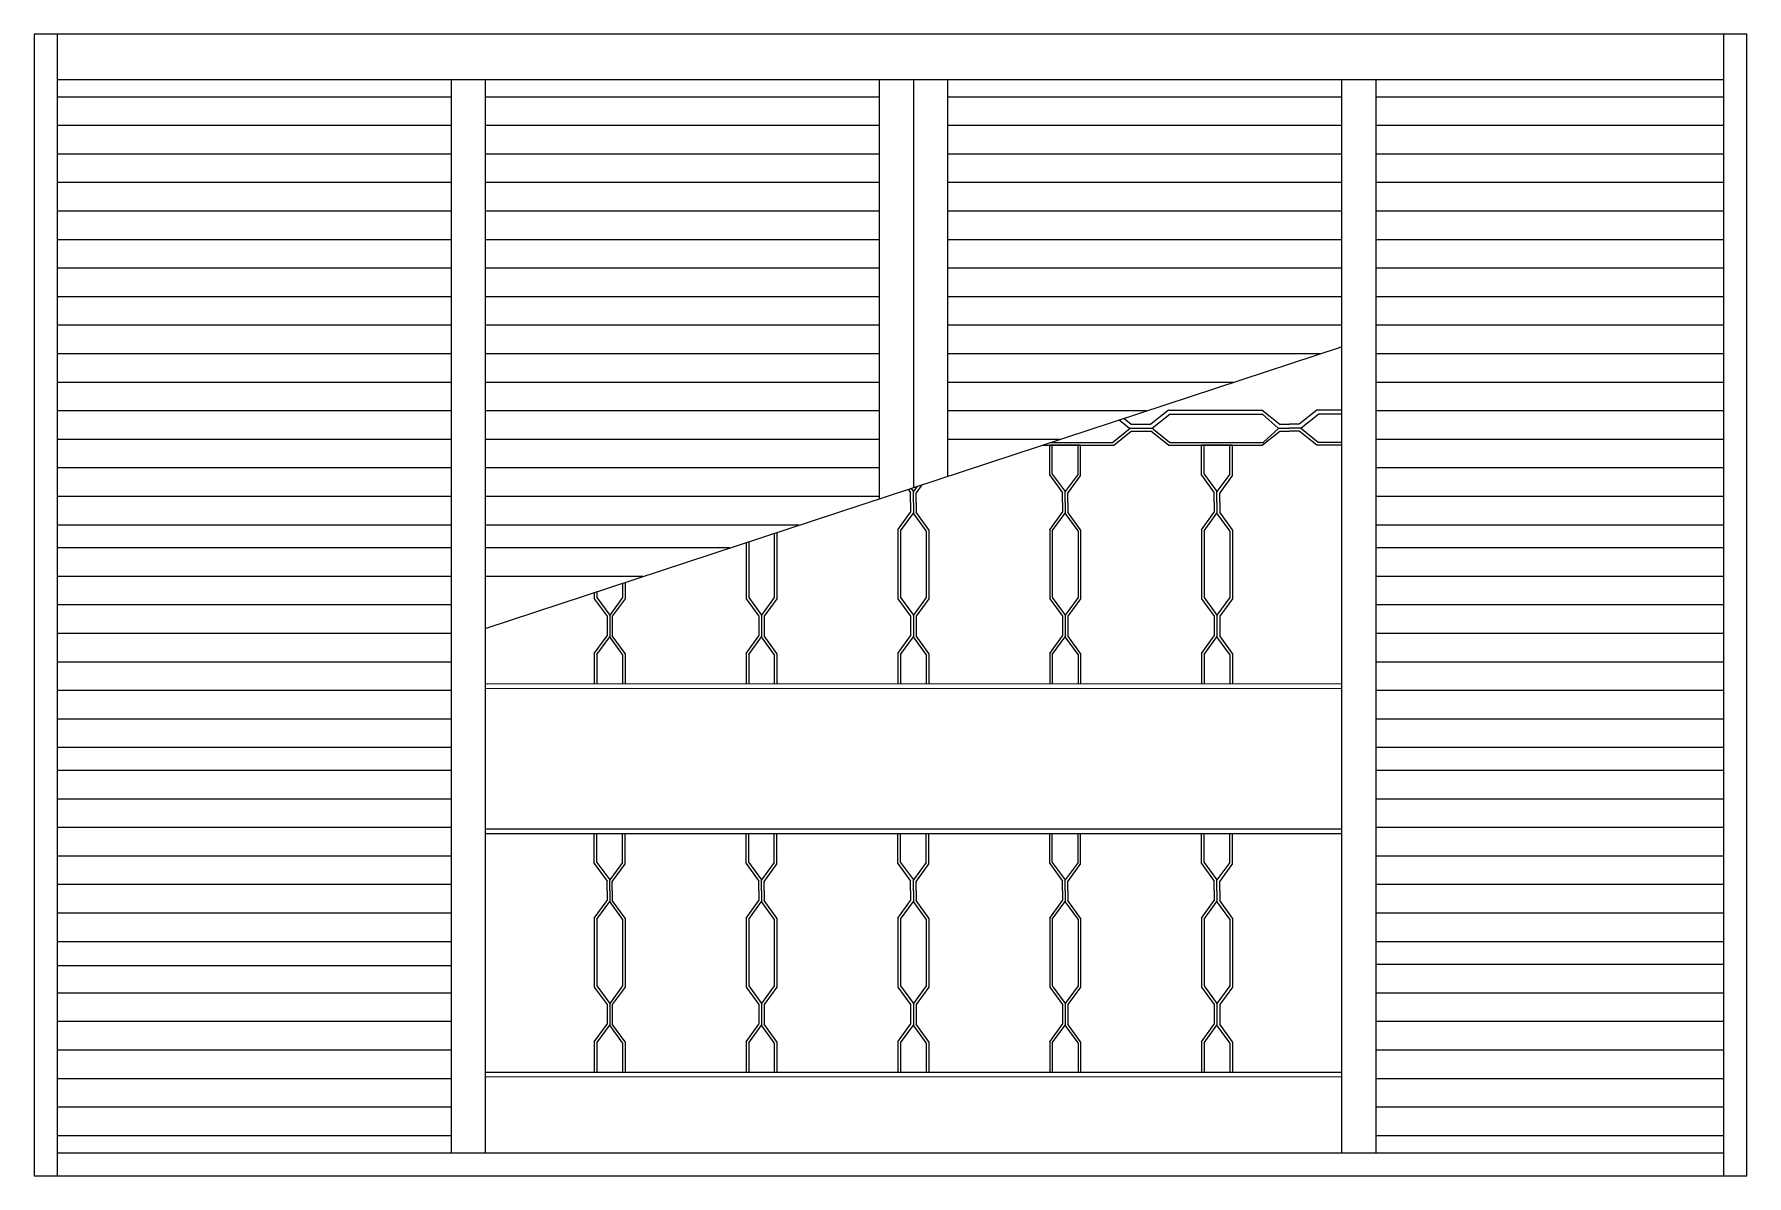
# Model space of a CAD drawing. Header units: millimetres. Extents: x 442.14 to 443.64, y 1308.65 to 1309.65.
import ezdxf

# ---------------------------------------------------------------- set-up
doc = ezdxf.new("R2010")
doc.units = ezdxf.units.MM
doc.header["$LTSCALE"] = 0.5
doc.layers.add('Gravia_Venezianas', color=1, linetype='Continuous')
doc.layers.add('Ltype_interrupção', color=7, linetype='INTERRUP')
doc.linetypes.add('INTERRUP', pattern='A,0.6,-0.04,[1,INTERRUP.shx,S=0.1,R=0,X=0,Y=0],-0.04', length=0.68)

msp = doc.modelspace()

# ---------------------------------------------------------------- linework, layer by layer
at = {"layer": 'Gravia_Venezianas', "color": 2}
for p, q in [((443.6363, 1309.6483), (442.1363, 1309.6483)), ((442.1363, 1309.6483), (442.1363, 1308.6483)), ((443.6363, 1308.6483), (443.6363, 1309.6483)), ((442.1363, 1308.6483), (443.6363, 1308.6483))]:
    msp.add_line(p, q, dxfattribs=at)
at = {"layer": 'Gravia_Venezianas'}
for p, q in [((442.1563, 1309.6483), (442.1563, 1308.6483)), ((443.6163, 1308.6483), (443.6163, 1309.6483)), ((443.6163, 1309.6083), (442.1563, 1309.6083)), ((443.6163, 1309.6083), (442.1563, 1309.6083)), ((442.5013, 1309.6083), (442.5013, 1308.6683)), ((442.5313, 1309.6083), (442.5313, 1308.6683)), ((442.8763, 1309.6083), (442.8763, 1309.2413)), ((442.9063, 1309.6083), (442.9063, 1309.2511)), ((442.9363, 1309.6083), (442.9363, 1309.261)), ((443.2813, 1309.6083), (443.2813, 1308.6683)), ((443.3113, 1309.6083), (443.3113, 1308.6683)), ((442.5013, 1309.5933), (442.1563, 1309.5933)), ((442.8763, 1309.5933), (442.5313, 1309.5933)), ((443.2813, 1309.5933), (442.9363, 1309.5933)), ((443.6163, 1309.5933), (443.3113, 1309.5933)), ((442.5013, 1309.5683), (442.1563, 1309.5683)), ((442.8763, 1309.5683), (442.5313, 1309.5683)), ((443.2813, 1309.5683), (442.9363, 1309.5683)), ((443.6163, 1309.5683), (443.3113, 1309.5683)), ((442.5013, 1309.5433), (442.1563, 1309.5433)), ((442.8763, 1309.5433), (442.5313, 1309.5433)), ((443.2813, 1309.5433), (442.9363, 1309.5433)), ((443.6163, 1309.5433), (443.3113, 1309.5433)), ((442.5013, 1309.5183), (442.1563, 1309.5183)), ((442.8763, 1309.5183), (442.5313, 1309.5183)), ((443.2813, 1309.5183), (442.9363, 1309.5183)), ((443.6163, 1309.5183), (443.3113, 1309.5183)), ((442.5013, 1309.4933), (442.1563, 1309.4933)), ((442.8763, 1309.4933), (442.5313, 1309.4933)), ((443.2813, 1309.4933), (442.9363, 1309.4933)), ((443.6163, 1309.4933), (443.3113, 1309.4933)), ((442.5013, 1309.4683), (442.1563, 1309.4683)), ((442.8763, 1309.4683), (442.5313, 1309.4683)), ((443.2813, 1309.4683), (442.9363, 1309.4683)), ((443.6163, 1309.4683), (443.3113, 1309.4683)), ((442.5013, 1309.4433), (442.1563, 1309.4433)), ((442.8763, 1309.4433), (442.5313, 1309.4433)), ((443.2813, 1309.4433), (442.9363, 1309.4433)), ((443.6163, 1309.4433), (443.3113, 1309.4433)), ((442.5013, 1309.4183), (442.1563, 1309.4183)), ((442.8763, 1309.4183), (442.5313, 1309.4183)), ((443.2813, 1309.4183), (442.9363, 1309.4183)), ((443.6163, 1309.4183), (443.3113, 1309.4183)), ((442.5013, 1309.3933), (442.1563, 1309.3933)), ((442.8763, 1309.3933), (442.5313, 1309.3933)), ((443.2813, 1309.3933), (442.9363, 1309.3933)), ((443.6163, 1309.3933), (443.3113, 1309.3933)), ((442.5013, 1309.3683), (442.1563, 1309.3683)), ((442.8763, 1309.3683), (442.5313, 1309.3683)), ((443.2625, 1309.3683), (442.9363, 1309.3683)), ((443.6163, 1309.3683), (443.3113, 1309.3683)), ((442.5013, 1309.3433), (442.1563, 1309.3433)), ((442.8763, 1309.3433), (442.5313, 1309.3433)), ((443.1865, 1309.3433), (442.9363, 1309.3433)), ((443.6163, 1309.3433), (443.3113, 1309.3433)), ((442.5013, 1309.3183), (442.1563, 1309.3183)), ((442.8763, 1309.3183), (442.5313, 1309.3183)), ((443.1105, 1309.3183), (442.9363, 1309.3183)), ((443.0865, 1309.3104), (443.0957, 1309.3031)), ((443.0909, 1309.3118), (443.0972, 1309.3067)), ((443.0972, 1309.3067), (443.1057, 1309.3067)), ((443.1057, 1309.3067), (443.1143, 1309.3067)), ((443.1297, 1309.3191), (443.1143, 1309.3067)), ((443.1312, 1309.3154), (443.1158, 1309.3031)), ((443.1297, 1309.3191), (443.2119, 1309.3191)), ((443.1297, 1309.3191), (443.2119, 1309.3191)), ((443.1312, 1309.3154), (443.2121, 1309.3154)), ((443.2119, 1309.3191), (443.2273, 1309.3067)), ((443.2121, 1309.3154), (443.2258, 1309.3031)), ((443.2273, 1309.3067), (443.2358, 1309.3067)), ((443.2443, 1309.3067), (443.2358, 1309.3067)), ((443.2598, 1309.3191), (443.2443, 1309.3067)), ((443.2613, 1309.3154), (443.2459, 1309.3031)), ((443.2813, 1309.3191), (443.2598, 1309.3191)), ((443.2813, 1309.3191), (443.2598, 1309.3191)), ((443.2813, 1309.3154), (443.2613, 1309.3154)), ((443.6163, 1309.3183), (443.3113, 1309.3183)), ((442.5013, 1309.2933), (442.1563, 1309.2933)), ((442.8763, 1309.2933), (442.5313, 1309.2933)), ((443.0344, 1309.2933), (442.9363, 1309.2933)), ((443.0265, 1309.2907), (443.0808, 1309.2907)), ((443.0808, 1309.2907), (443.0963, 1309.3031)), ((443.0818, 1309.2884), (443.0972, 1309.3007)), ((443.0957, 1309.3031), (443.1057, 1309.3031)), ((443.0963, 1309.3031), (443.1057, 1309.3031)), ((443.0972, 1309.3007), (443.1057, 1309.3007)), ((443.1057, 1309.3031), (443.1152, 1309.3031)), ((443.1057, 1309.3031), (443.1158, 1309.3031)), ((443.1057, 1309.3007), (443.1143, 1309.3007)), ((443.1297, 1309.2884), (443.1143, 1309.3007)), ((443.1307, 1309.2907), (443.1152, 1309.3031)), ((443.1307, 1309.2907), (443.2126, 1309.2907)), ((443.2119, 1309.2884), (443.2273, 1309.3007)), ((443.2126, 1309.2907), (443.2264, 1309.3031)), ((443.2258, 1309.3031), (443.2358, 1309.3031)), ((443.2264, 1309.3031), (443.2358, 1309.3031)), ((443.2273, 1309.3007), (443.2358, 1309.3007)), ((443.2459, 1309.3031), (443.2358, 1309.3031)), ((443.2453, 1309.3031), (443.2358, 1309.3031)), ((443.2443, 1309.3007), (443.2358, 1309.3007)), ((443.2598, 1309.2884), (443.2443, 1309.3007)), ((443.2608, 1309.2907), (443.2453, 1309.3031)), ((443.2813, 1309.2907), (443.2608, 1309.2907)), ((443.6163, 1309.2933), (443.3113, 1309.2933)), ((443.0195, 1309.2884), (443.0818, 1309.2884)), ((443.0257, 1309.2621), (443.0257, 1309.2884)), ((443.0528, 1309.2884), (443.0257, 1309.2884)), ((443.028, 1309.263), (443.028, 1309.2884)), ((443.0505, 1309.263), (443.0505, 1309.2884)), ((443.0528, 1309.2621), (443.0528, 1309.2884)), ((443.1297, 1309.2884), (443.2119, 1309.2884)), ((443.1587, 1309.2621), (443.1587, 1309.2884)), ((443.1858, 1309.2884), (443.1587, 1309.2884)), ((443.161, 1309.263), (443.161, 1309.2884)), ((443.1835, 1309.263), (443.1835, 1309.2884)), ((443.1858, 1309.2621), (443.1858, 1309.2884)), ((443.2813, 1309.2884), (443.2598, 1309.2884)), ((443.2813, 1309.2884), (443.2668, 1309.2884)), ((442.5013, 1309.2683), (442.1563, 1309.2683)), ((442.8763, 1309.2683), (442.5313, 1309.2683)), ((443.0257, 1309.2621), (443.0369, 1309.2466)), ((443.028, 1309.263), (443.0393, 1309.2476)), ((443.0505, 1309.263), (443.0393, 1309.2476)), ((443.0528, 1309.2621), (443.0416, 1309.2466)), ((443.1587, 1309.2621), (443.1699, 1309.2466)), ((443.161, 1309.263), (443.1722, 1309.2476)), ((443.1835, 1309.263), (443.1722, 1309.2476)), ((443.1858, 1309.2621), (443.1746, 1309.2466)), ((443.6163, 1309.2683), (443.3113, 1309.2683)), ((442.9017, 1309.2497), (442.9039, 1309.2466)), ((442.9039, 1309.2381), (442.9039, 1309.2466)), ((442.9042, 1309.2505), (442.9063, 1309.2476)), ((442.9097, 1309.2523), (442.9063, 1309.2476)), ((442.9063, 1309.2381), (442.9063, 1309.2476)), ((442.9063, 1309.2381), (442.9063, 1309.2476)), ((442.9136, 1309.2536), (442.9086, 1309.2466)), ((442.9086, 1309.2381), (442.9086, 1309.2466)), ((443.0369, 1309.2381), (443.0369, 1309.2466)), ((443.0393, 1309.2381), (443.0393, 1309.2476)), ((443.0393, 1309.2381), (443.0393, 1309.2476)), ((443.0416, 1309.2381), (443.0416, 1309.2466)), ((443.1699, 1309.2381), (443.1699, 1309.2466)), ((443.1722, 1309.2381), (443.1722, 1309.2476)), ((443.1722, 1309.2381), (443.1722, 1309.2476)), ((443.1746, 1309.2381), (443.1746, 1309.2466)), ((442.5013, 1309.2433), (442.1563, 1309.2433)), ((442.8763, 1309.2433), (442.5313, 1309.2433)), ((442.9039, 1309.2381), (442.9039, 1309.2296)), ((442.9063, 1309.2381), (442.9063, 1309.2286)), ((442.9063, 1309.2381), (442.9063, 1309.2286)), ((442.9086, 1309.2381), (442.9086, 1309.2296)), ((443.0369, 1309.2381), (443.0369, 1309.2296)), ((443.0393, 1309.2381), (443.0393, 1309.2286)), ((443.0393, 1309.2381), (443.0393, 1309.2286)), ((443.0416, 1309.2381), (443.0416, 1309.2296)), ((443.1699, 1309.2381), (443.1699, 1309.2296)), ((443.1722, 1309.2381), (443.1722, 1309.2286)), ((443.1722, 1309.2381), (443.1722, 1309.2286)), ((443.1746, 1309.2381), (443.1746, 1309.2296)), ((443.6163, 1309.2433), (443.3113, 1309.2433)), ((442.5013, 1309.2183), (442.1563, 1309.2183)), ((442.8063, 1309.2183), (442.5313, 1309.2183)), ((442.8927, 1309.2141), (442.9039, 1309.2296)), ((442.8951, 1309.2132), (442.9063, 1309.2286)), ((442.9175, 1309.2132), (442.9063, 1309.2286)), ((442.9198, 1309.2141), (442.9086, 1309.2296)), ((443.0257, 1309.2141), (443.0369, 1309.2296)), ((443.028, 1309.2132), (443.0393, 1309.2286)), ((443.0505, 1309.2132), (443.0393, 1309.2286)), ((443.0528, 1309.2141), (443.0416, 1309.2296)), ((443.1587, 1309.2141), (443.1699, 1309.2296)), ((443.161, 1309.2132), (443.1722, 1309.2286)), ((443.1835, 1309.2132), (443.1722, 1309.2286)), ((443.1858, 1309.2141), (443.1746, 1309.2296)), ((443.6163, 1309.2183), (443.3113, 1309.2183)), ((442.7597, 1309.203), (442.7597, 1309.1538)), ((442.7621, 1309.2037), (442.7621, 1309.1548)), ((442.7845, 1309.2111), (442.7845, 1309.1548)), ((442.7868, 1309.2119), (442.7868, 1309.1538)), ((442.8927, 1309.2141), (442.8927, 1309.1538)), ((442.8951, 1309.2132), (442.8951, 1309.1548)), ((442.9175, 1309.2132), (442.9175, 1309.1548)), ((442.9198, 1309.2141), (442.9198, 1309.1538)), ((443.0257, 1309.2141), (443.0257, 1309.1538)), ((443.028, 1309.2132), (443.028, 1309.1548)), ((443.0505, 1309.2132), (443.0505, 1309.1548)), ((443.0528, 1309.2141), (443.0528, 1309.1538)), ((443.1587, 1309.2141), (443.1587, 1309.1538)), ((443.161, 1309.2132), (443.161, 1309.1548)), ((443.1835, 1309.2132), (443.1835, 1309.1548)), ((443.1858, 1309.2141), (443.1858, 1309.1538)), ((442.5013, 1309.1983), (442.1563, 1309.1983)), ((442.7455, 1309.1983), (442.5313, 1309.1983)), ((443.6163, 1309.1983), (443.3113, 1309.1983)), ((442.5013, 1309.1733), (442.1563, 1309.1733)), ((442.6694, 1309.1733), (442.5313, 1309.1733)), ((443.6163, 1309.1733), (443.3113, 1309.1733)), ((442.6268, 1309.1592), (442.6268, 1309.1538)), ((442.6291, 1309.16), (442.6291, 1309.1548)), ((442.6515, 1309.1674), (442.6515, 1309.1548)), ((442.6538, 1309.1681), (442.6538, 1309.1538)), ((442.5013, 1309.1483), (442.1563, 1309.1483)), ((442.6268, 1309.1538), (442.638, 1309.1384)), ((442.6291, 1309.1548), (442.6403, 1309.1393)), ((442.6515, 1309.1548), (442.6403, 1309.1393)), ((442.6538, 1309.1538), (442.6426, 1309.1384)), ((442.7597, 1309.1538), (442.771, 1309.1384)), ((442.7621, 1309.1548), (442.7733, 1309.1393)), ((442.7845, 1309.1548), (442.7733, 1309.1393)), ((442.7868, 1309.1538), (442.7756, 1309.1384)), ((442.8927, 1309.1538), (442.9039, 1309.1384)), ((442.8951, 1309.1548), (442.9063, 1309.1393)), ((442.9175, 1309.1548), (442.9063, 1309.1393)), ((442.9198, 1309.1538), (442.9086, 1309.1384)), ((443.0257, 1309.1538), (443.0369, 1309.1384)), ((443.028, 1309.1548), (443.0393, 1309.1393)), ((443.0505, 1309.1548), (443.0393, 1309.1393)), ((443.0528, 1309.1538), (443.0416, 1309.1384)), ((443.1587, 1309.1538), (443.1699, 1309.1384)), ((443.161, 1309.1548), (443.1722, 1309.1393)), ((443.1835, 1309.1548), (443.1722, 1309.1393)), ((443.1858, 1309.1538), (443.1746, 1309.1384)), ((443.6163, 1309.1483), (443.3113, 1309.1483)), ((442.638, 1309.1384), (442.638, 1309.1299)), ((442.638, 1309.1299), (442.638, 1309.1213)), ((442.6403, 1309.1393), (442.6403, 1309.1299)), ((442.6403, 1309.1393), (442.6403, 1309.1299)), ((442.6403, 1309.1299), (442.6403, 1309.1204)), ((442.6403, 1309.1299), (442.6403, 1309.1204)), ((442.6426, 1309.1384), (442.6426, 1309.1299)), ((442.6426, 1309.1299), (442.6426, 1309.1213)), ((442.771, 1309.1384), (442.771, 1309.1299)), ((442.771, 1309.1299), (442.771, 1309.1213)), ((442.7733, 1309.1393), (442.7733, 1309.1299)), ((442.7733, 1309.1393), (442.7733, 1309.1299)), ((442.7733, 1309.1299), (442.7733, 1309.1204)), ((442.7733, 1309.1299), (442.7733, 1309.1204)), ((442.7756, 1309.1384), (442.7756, 1309.1299)), ((442.7756, 1309.1299), (442.7756, 1309.1213)), ((442.9039, 1309.1384), (442.9039, 1309.1299)), ((442.9039, 1309.1299), (442.9039, 1309.1213)), ((442.9063, 1309.1393), (442.9063, 1309.1299)), ((442.9063, 1309.1393), (442.9063, 1309.1299)), ((442.9063, 1309.1299), (442.9063, 1309.1204)), ((442.9063, 1309.1299), (442.9063, 1309.1204)), ((442.9086, 1309.1384), (442.9086, 1309.1299)), ((442.9086, 1309.1299), (442.9086, 1309.1213)), ((443.0369, 1309.1384), (443.0369, 1309.1299)), ((443.0369, 1309.1299), (443.0369, 1309.1213)), ((443.0393, 1309.1393), (443.0393, 1309.1299)), ((443.0393, 1309.1393), (443.0393, 1309.1299)), ((443.0393, 1309.1299), (443.0393, 1309.1204)), ((443.0393, 1309.1299), (443.0393, 1309.1204)), ((443.0416, 1309.1384), (443.0416, 1309.1299)), ((443.0416, 1309.1299), (443.0416, 1309.1213)), ((443.1699, 1309.1384), (443.1699, 1309.1299)), ((443.1699, 1309.1299), (443.1699, 1309.1213)), ((443.1722, 1309.1393), (443.1722, 1309.1299)), ((443.1722, 1309.1393), (443.1722, 1309.1299)), ((443.1722, 1309.1299), (443.1722, 1309.1204)), ((443.1722, 1309.1299), (443.1722, 1309.1204)), ((443.1746, 1309.1384), (443.1746, 1309.1299)), ((443.1746, 1309.1299), (443.1746, 1309.1213)), ((442.5013, 1309.1233), (442.1563, 1309.1233)), ((442.6268, 1309.1059), (442.638, 1309.1213)), ((442.6291, 1309.1049), (442.6403, 1309.1204)), ((442.6515, 1309.1049), (442.6403, 1309.1204)), ((442.6538, 1309.1059), (442.6426, 1309.1213)), ((442.7597, 1309.1059), (442.771, 1309.1213)), ((442.7621, 1309.1049), (442.7733, 1309.1204)), ((442.7845, 1309.1049), (442.7733, 1309.1204)), ((442.7868, 1309.1059), (442.7756, 1309.1213)), ((442.8927, 1309.1059), (442.9039, 1309.1213)), ((442.8951, 1309.1049), (442.9063, 1309.1204)), ((442.9175, 1309.1049), (442.9063, 1309.1204)), ((442.9198, 1309.1059), (442.9086, 1309.1213)), ((443.0257, 1309.1059), (443.0369, 1309.1213)), ((443.028, 1309.1049), (443.0393, 1309.1204)), ((443.0505, 1309.1049), (443.0393, 1309.1204)), ((443.0528, 1309.1059), (443.0416, 1309.1213)), ((443.1587, 1309.1059), (443.1699, 1309.1213)), ((443.161, 1309.1049), (443.1722, 1309.1204)), ((443.1835, 1309.1049), (443.1722, 1309.1204)), ((443.1858, 1309.1059), (443.1746, 1309.1213)), ((443.6163, 1309.1233), (443.3113, 1309.1233)), ((442.5013, 1309.0983), (442.1563, 1309.0983)), ((442.6268, 1309.1059), (442.6268, 1309.0796)), ((442.6291, 1309.1049), (442.6291, 1309.0796)), ((442.6515, 1309.1049), (442.6515, 1309.0796)), ((442.6538, 1309.1059), (442.6538, 1309.0796)), ((442.7597, 1309.1059), (442.7597, 1309.0796)), ((442.7621, 1309.1049), (442.7621, 1309.0796)), ((442.7845, 1309.1049), (442.7845, 1309.0796)), ((442.7868, 1309.1059), (442.7868, 1309.0796)), ((442.8927, 1309.1059), (442.8927, 1309.0796)), ((442.8951, 1309.1049), (442.8951, 1309.0796)), ((442.9175, 1309.1049), (442.9175, 1309.0796)), ((442.9198, 1309.1059), (442.9198, 1309.0796)), ((443.0257, 1309.1059), (443.0257, 1309.0796)), ((443.028, 1309.1049), (443.028, 1309.0796)), ((443.0505, 1309.1049), (443.0505, 1309.0796)), ((443.0528, 1309.1059), (443.0528, 1309.0796)), ((443.1587, 1309.1059), (443.1587, 1309.0796)), ((443.161, 1309.1049), (443.161, 1309.0796)), ((443.1835, 1309.1049), (443.1835, 1309.0796)), ((443.1858, 1309.1059), (443.1858, 1309.0796)), ((443.6163, 1309.0983), (443.3113, 1309.0983)), ((442.5013, 1309.0733), (442.1563, 1309.0733)), ((442.5313, 1309.0792), (443.2813, 1309.0794)), ((442.5313, 1309.0752), (443.2813, 1309.0754)), ((443.6163, 1309.0733), (443.3113, 1309.0733)), ((442.5013, 1309.0483), (442.1563, 1309.0483)), ((443.2813, 1309.0485), (443.2813, 1308.9789)), ((443.6163, 1309.0483), (443.3113, 1309.0483)), ((442.5013, 1309.0233), (442.1563, 1309.0233)), ((443.6163, 1309.0233), (443.3113, 1309.0233)), ((442.5013, 1309.0033), (442.1563, 1309.0033)), ((443.6163, 1309.0033), (443.3113, 1309.0033)), ((442.5013, 1308.9783), (442.1563, 1308.9783)), ((443.6163, 1308.9783), (443.3113, 1308.9783)), ((442.5013, 1308.9533), (442.1563, 1308.9533)), ((442.5313, 1308.9522), (443.2813, 1308.9522)), ((442.5313, 1308.9482), (443.2813, 1308.9482)), ((442.6268, 1308.9219), (442.6268, 1308.9482)), ((442.6291, 1308.9228), (442.6291, 1308.9482)), ((442.6515, 1308.9228), (442.6515, 1308.9482)), ((442.6538, 1308.9219), (442.6538, 1308.9482)), ((442.7597, 1308.9219), (442.7597, 1308.9482)), ((442.7621, 1308.9228), (442.7621, 1308.9482)), ((442.7845, 1308.9228), (442.7845, 1308.9482)), ((442.7868, 1308.9219), (442.7868, 1308.9482)), ((442.8927, 1308.9219), (442.8927, 1308.9482)), ((442.8951, 1308.9228), (442.8951, 1308.9482)), ((442.9175, 1308.9228), (442.9175, 1308.9482)), ((442.9198, 1308.9219), (442.9198, 1308.9482)), ((443.0257, 1308.9219), (443.0257, 1308.9482)), ((443.028, 1308.9228), (443.028, 1308.9482)), ((443.0505, 1308.9228), (443.0505, 1308.9482)), ((443.0528, 1308.9219), (443.0528, 1308.9482)), ((443.1587, 1308.9219), (443.1587, 1308.9482)), ((443.161, 1308.9228), (443.161, 1308.9482)), ((443.1835, 1308.9228), (443.1835, 1308.9482)), ((443.1858, 1308.9219), (443.1858, 1308.9482)), ((443.6163, 1308.9533), (443.3113, 1308.9533)), ((442.5013, 1308.9283), (442.1563, 1308.9283)), ((442.6268, 1308.9219), (442.638, 1308.9064)), ((442.6291, 1308.9228), (442.6403, 1308.9074)), ((442.6515, 1308.9228), (442.6403, 1308.9074)), ((442.6538, 1308.9219), (442.6426, 1308.9064)), ((442.7597, 1308.9219), (442.771, 1308.9064)), ((442.7621, 1308.9228), (442.7733, 1308.9074)), ((442.7845, 1308.9228), (442.7733, 1308.9074)), ((442.7868, 1308.9219), (442.7756, 1308.9064)), ((442.8927, 1308.9219), (442.9039, 1308.9064)), ((442.8951, 1308.9228), (442.9063, 1308.9074)), ((442.9175, 1308.9228), (442.9063, 1308.9074)), ((442.9198, 1308.9219), (442.9086, 1308.9064)), ((443.0257, 1308.9219), (443.0369, 1308.9064)), ((443.028, 1308.9228), (443.0393, 1308.9074)), ((443.0505, 1308.9228), (443.0393, 1308.9074)), ((443.0528, 1308.9219), (443.0416, 1308.9064)), ((443.1587, 1308.9219), (443.1699, 1308.9064)), ((443.161, 1308.9228), (443.1722, 1308.9074)), ((443.1835, 1308.9228), (443.1722, 1308.9074)), ((443.1858, 1308.9219), (443.1746, 1308.9064)), ((443.6163, 1308.9283), (443.3113, 1308.9283)), ((442.5013, 1308.9033), (442.1563, 1308.9033)), ((442.638, 1308.8979), (442.638, 1308.9064)), ((442.6403, 1308.8979), (442.6403, 1308.9074)), ((442.6403, 1308.8979), (442.6403, 1308.9074)), ((442.6426, 1308.8979), (442.6426, 1308.9064)), ((442.771, 1308.8979), (442.771, 1308.9064)), ((442.7733, 1308.8979), (442.7733, 1308.9074)), ((442.7733, 1308.8979), (442.7733, 1308.9074)), ((442.7756, 1308.8979), (442.7756, 1308.9064)), ((442.9039, 1308.8979), (442.9039, 1308.9064)), ((442.9063, 1308.8979), (442.9063, 1308.9074)), ((442.9063, 1308.8979), (442.9063, 1308.9074)), ((442.9086, 1308.8979), (442.9086, 1308.9064)), ((443.0369, 1308.8979), (443.0369, 1308.9064)), ((443.0393, 1308.8979), (443.0393, 1308.9074)), ((443.0393, 1308.8979), (443.0393, 1308.9074)), ((443.0416, 1308.8979), (443.0416, 1308.9064)), ((443.1699, 1308.8979), (443.1699, 1308.9064)), ((443.1722, 1308.8979), (443.1722, 1308.9074)), ((443.1722, 1308.8979), (443.1722, 1308.9074)), ((443.1746, 1308.8979), (443.1746, 1308.9064)), ((443.6163, 1308.9033), (443.3113, 1308.9033)), ((442.6268, 1308.8739), (442.638, 1308.8894)), ((442.6291, 1308.873), (442.6403, 1308.8884)), ((442.638, 1308.8979), (442.638, 1308.8894)), ((442.6403, 1308.8979), (442.6403, 1308.8884)), ((442.6403, 1308.8979), (442.6403, 1308.8884)), ((442.6515, 1308.873), (442.6403, 1308.8884)), ((442.6426, 1308.8979), (442.6426, 1308.8894)), ((442.6538, 1308.8739), (442.6426, 1308.8894)), ((442.7597, 1308.8739), (442.771, 1308.8894)), ((442.7621, 1308.873), (442.7733, 1308.8884)), ((442.771, 1308.8979), (442.771, 1308.8894)), ((442.7733, 1308.8979), (442.7733, 1308.8884)), ((442.7733, 1308.8979), (442.7733, 1308.8884)), ((442.7845, 1308.873), (442.7733, 1308.8884)), ((442.7756, 1308.8979), (442.7756, 1308.8894)), ((442.7868, 1308.8739), (442.7756, 1308.8894)), ((442.8927, 1308.8739), (442.9039, 1308.8894)), ((442.8951, 1308.873), (442.9063, 1308.8884)), ((442.9039, 1308.8979), (442.9039, 1308.8894)), ((442.9063, 1308.8979), (442.9063, 1308.8884)), ((442.9063, 1308.8979), (442.9063, 1308.8884)), ((442.9175, 1308.873), (442.9063, 1308.8884)), ((442.9086, 1308.8979), (442.9086, 1308.8894)), ((442.9198, 1308.8739), (442.9086, 1308.8894)), ((443.0257, 1308.8739), (443.0369, 1308.8894)), ((443.028, 1308.873), (443.0393, 1308.8884)), ((443.0369, 1308.8979), (443.0369, 1308.8894)), ((443.0393, 1308.8979), (443.0393, 1308.8884)), ((443.0393, 1308.8979), (443.0393, 1308.8884)), ((443.0505, 1308.873), (443.0393, 1308.8884)), ((443.0416, 1308.8979), (443.0416, 1308.8894)), ((443.0528, 1308.8739), (443.0416, 1308.8894)), ((443.1587, 1308.8739), (443.1699, 1308.8894)), ((443.161, 1308.873), (443.1722, 1308.8884)), ((443.1699, 1308.8979), (443.1699, 1308.8894)), ((443.1722, 1308.8979), (443.1722, 1308.8884)), ((443.1722, 1308.8979), (443.1722, 1308.8884)), ((443.1835, 1308.873), (443.1722, 1308.8884)), ((443.1746, 1308.8979), (443.1746, 1308.8894)), ((443.1858, 1308.8739), (443.1746, 1308.8894)), ((442.5013, 1308.8783), (442.1563, 1308.8783)), ((442.5013, 1308.8783), (442.1563, 1308.8783)), ((442.6268, 1308.8739), (442.6268, 1308.8136)), ((442.6291, 1308.873), (442.6291, 1308.8146)), ((442.6515, 1308.873), (442.6515, 1308.8146)), ((442.6538, 1308.8739), (442.6538, 1308.8136)), ((442.7597, 1308.8739), (442.7597, 1308.8136)), ((442.7621, 1308.873), (442.7621, 1308.8146)), ((442.7845, 1308.873), (442.7845, 1308.8146)), ((442.7868, 1308.8739), (442.7868, 1308.8136)), ((442.8927, 1308.8739), (442.8927, 1308.8136)), ((442.8951, 1308.873), (442.8951, 1308.8146)), ((442.9175, 1308.873), (442.9175, 1308.8146)), ((442.9198, 1308.8739), (442.9198, 1308.8136)), ((443.0257, 1308.8739), (443.0257, 1308.8136)), ((443.028, 1308.873), (443.028, 1308.8146)), ((443.0505, 1308.873), (443.0505, 1308.8146)), ((443.0528, 1308.8739), (443.0528, 1308.8136)), ((443.1587, 1308.8739), (443.1587, 1308.8136)), ((443.161, 1308.873), (443.161, 1308.8146)), ((443.1835, 1308.873), (443.1835, 1308.8146)), ((443.1858, 1308.8739), (443.1858, 1308.8136)), ((443.6163, 1308.8783), (443.3113, 1308.8783)), ((442.5013, 1308.8533), (442.1563, 1308.8533)), ((443.6163, 1308.8533), (443.3113, 1308.8533)), ((442.5013, 1308.8321), (442.1563, 1308.8321)), ((443.6163, 1308.8333), (443.3113, 1308.8333)), ((442.6268, 1308.8136), (442.638, 1308.7982)), ((442.6291, 1308.8146), (442.6403, 1308.7991)), ((442.6515, 1308.8146), (442.6403, 1308.7991)), ((442.6538, 1308.8136), (442.6426, 1308.7982)), ((442.7597, 1308.8136), (442.771, 1308.7982)), ((442.7621, 1308.8146), (442.7733, 1308.7991)), ((442.7845, 1308.8146), (442.7733, 1308.7991)), ((442.7868, 1308.8136), (442.7756, 1308.7982)), ((442.8927, 1308.8136), (442.9039, 1308.7982)), ((442.8951, 1308.8146), (442.9063, 1308.7991)), ((442.9175, 1308.8146), (442.9063, 1308.7991)), ((442.9198, 1308.8136), (442.9086, 1308.7982)), ((443.0257, 1308.8136), (443.0369, 1308.7982)), ((443.028, 1308.8146), (443.0393, 1308.7991)), ((443.0505, 1308.8146), (443.0393, 1308.7991)), ((443.0528, 1308.8136), (443.0416, 1308.7982)), ((443.1587, 1308.8136), (443.1699, 1308.7982)), ((443.161, 1308.8146), (443.1722, 1308.7991)), ((443.1835, 1308.8146), (443.1722, 1308.7991)), ((443.1858, 1308.8136), (443.1746, 1308.7982)), ((442.5013, 1308.8083), (442.1563, 1308.8083)), ((442.638, 1308.7982), (442.638, 1308.7896)), ((442.6403, 1308.7991), (442.6403, 1308.7896)), ((442.6403, 1308.7991), (442.6403, 1308.7896)), ((442.6426, 1308.7982), (442.6426, 1308.7896)), ((442.771, 1308.7982), (442.771, 1308.7896)), ((442.7733, 1308.7991), (442.7733, 1308.7896)), ((442.7733, 1308.7991), (442.7733, 1308.7896)), ((442.7756, 1308.7982), (442.7756, 1308.7896)), ((442.9039, 1308.7982), (442.9039, 1308.7896)), ((442.9063, 1308.7991), (442.9063, 1308.7896)), ((442.9063, 1308.7991), (442.9063, 1308.7896)), ((442.9086, 1308.7982), (442.9086, 1308.7896)), ((443.0369, 1308.7982), (443.0369, 1308.7896)), ((443.0393, 1308.7991), (443.0393, 1308.7896)), ((443.0393, 1308.7991), (443.0393, 1308.7896)), ((443.0416, 1308.7982), (443.0416, 1308.7896)), ((443.1699, 1308.7982), (443.1699, 1308.7896)), ((443.1722, 1308.7991), (443.1722, 1308.7896)), ((443.1722, 1308.7991), (443.1722, 1308.7896)), ((443.1746, 1308.7982), (443.1746, 1308.7896)), ((443.6163, 1308.8083), (443.3113, 1308.8083)), ((442.5013, 1308.7833), (442.1563, 1308.7833)), ((442.6268, 1308.7657), (442.638, 1308.7811)), ((442.6291, 1308.7647), (442.6403, 1308.7802)), ((442.638, 1308.7896), (442.638, 1308.7811)), ((442.6403, 1308.7896), (442.6403, 1308.7802)), ((442.6403, 1308.7896), (442.6403, 1308.7802)), ((442.6515, 1308.7647), (442.6403, 1308.7802)), ((442.6426, 1308.7896), (442.6426, 1308.7811)), ((442.6538, 1308.7657), (442.6426, 1308.7811)), ((442.7597, 1308.7657), (442.771, 1308.7811)), ((442.7621, 1308.7647), (442.7733, 1308.7802)), ((442.771, 1308.7896), (442.771, 1308.7811)), ((442.7733, 1308.7896), (442.7733, 1308.7802)), ((442.7733, 1308.7896), (442.7733, 1308.7802)), ((442.7845, 1308.7647), (442.7733, 1308.7802)), ((442.7756, 1308.7896), (442.7756, 1308.7811)), ((442.7868, 1308.7657), (442.7756, 1308.7811)), ((442.8927, 1308.7657), (442.9039, 1308.7811)), ((442.8951, 1308.7647), (442.9063, 1308.7802)), ((442.9039, 1308.7896), (442.9039, 1308.7811)), ((442.9063, 1308.7896), (442.9063, 1308.7802)), ((442.9063, 1308.7896), (442.9063, 1308.7802)), ((442.9175, 1308.7647), (442.9063, 1308.7802)), ((442.9086, 1308.7896), (442.9086, 1308.7811)), ((442.9198, 1308.7657), (442.9086, 1308.7811)), ((443.0257, 1308.7657), (443.0369, 1308.7811)), ((443.028, 1308.7647), (443.0393, 1308.7802)), ((443.0369, 1308.7896), (443.0369, 1308.7811)), ((443.0393, 1308.7896), (443.0393, 1308.7802)), ((443.0393, 1308.7896), (443.0393, 1308.7802)), ((443.0505, 1308.7647), (443.0393, 1308.7802)), ((443.0416, 1308.7896), (443.0416, 1308.7811)), ((443.0528, 1308.7657), (443.0416, 1308.7811)), ((443.1587, 1308.7657), (443.1699, 1308.7811)), ((443.161, 1308.7647), (443.1722, 1308.7802)), ((443.1699, 1308.7896), (443.1699, 1308.7811)), ((443.1722, 1308.7896), (443.1722, 1308.7802)), ((443.1722, 1308.7896), (443.1722, 1308.7802)), ((443.1835, 1308.7647), (443.1722, 1308.7802)), ((443.1746, 1308.7896), (443.1746, 1308.7811)), ((443.1858, 1308.7657), (443.1746, 1308.7811)), ((443.6163, 1308.7833), (443.3113, 1308.7833)), ((442.6268, 1308.7657), (442.6268, 1308.7394)), ((442.6538, 1308.7657), (442.6538, 1308.7394)), ((442.7597, 1308.7657), (442.7597, 1308.7394)), ((442.7868, 1308.7657), (442.7868, 1308.7394)), ((442.8927, 1308.7657), (442.8927, 1308.7394)), ((442.9198, 1308.7657), (442.9198, 1308.7394)), ((443.0257, 1308.7657), (443.0257, 1308.7394)), ((443.0528, 1308.7657), (443.0528, 1308.7394)), ((443.1587, 1308.7657), (443.1587, 1308.7394)), ((443.1858, 1308.7657), (443.1858, 1308.7394)), ((442.5013, 1308.7583), (442.1563, 1308.7583)), ((442.5013, 1308.7583), (442.1563, 1308.7583)), ((442.6291, 1308.7647), (442.6291, 1308.7394)), ((442.6515, 1308.7647), (442.6515, 1308.7394)), ((442.7621, 1308.7647), (442.7621, 1308.7394)), ((442.7845, 1308.7647), (442.7845, 1308.7394)), ((442.8951, 1308.7647), (442.8951, 1308.7394)), ((442.9175, 1308.7647), (442.9175, 1308.7394)), ((443.028, 1308.7647), (443.028, 1308.7394)), ((443.0505, 1308.7647), (443.0505, 1308.7394)), ((443.161, 1308.7647), (443.161, 1308.7394)), ((443.1835, 1308.7647), (443.1835, 1308.7394)), ((443.6163, 1308.7583), (443.3113, 1308.7583)), ((442.5313, 1308.739), (443.2813, 1308.7391)), ((442.5313, 1308.735), (443.2813, 1308.7351)), ((442.5013, 1308.7333), (442.1563, 1308.7333)), ((443.6163, 1308.7333), (443.3113, 1308.7333)), ((442.5013, 1308.7083), (442.1563, 1308.7083)), ((443.6163, 1308.7083), (443.3113, 1308.7083)), ((442.5013, 1308.6833), (442.1563, 1308.6833)), ((443.6163, 1308.6833), (443.3113, 1308.6833)), ((442.1563, 1308.6683), (443.6163, 1308.6683))]:
    msp.add_line(p, q, dxfattribs=at)
at = {"layer": 'Ltype_interrupção', "color": 1}
msp.add_line((442.5313, 1309.1278), (443.2813, 1309.3744), dxfattribs=at)

doc.saveas('drawing.dxf')
